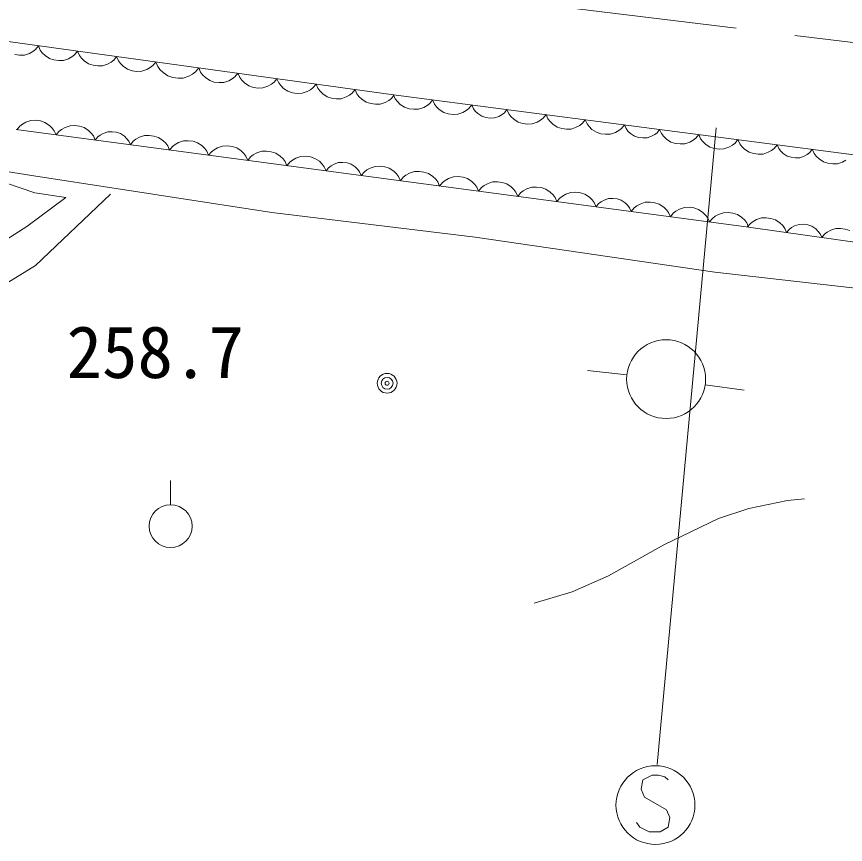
# Model space of a CAD drawing. Units: millimetres, scale not verified. Extents: x 40000 to 680000, y 20000 to 380000.
# Drawn here: x 178100 to 199088, y 260545 to 281499 of the extents above; entities that cross this region are included whole.
import ezdxf
from ezdxf.enums import TextEntityAlignment as Align

# ---------------------------------------------------------------- set-up
doc = ezdxf.new("R2010")
doc.units = ezdxf.units.MM
doc.header["$LTSCALE"] = 1000
doc.linetypes.add('CHAIN', pattern=[18.5, 12, -1.5, 3.5, -1.5])
for name, color, linetype, lineweight in [('S-BGD', 7, 'Continuous', 13), ('S-BGD-EXST', 7, 'Continuous', 13), ('S-BMK', 2, 'CHAIN', 13), ('S-STR-HTXT', 7, 'Continuous', 13)]:
    doc.layers.add(name, color=color, linetype=linetype, lineweight=lineweight)
doc.styles.add('ＭＳ ゴシック', font='')
doc.styles.get('ＭＳ ゴシック').set_extended_font_data('MS Gothic')

msp = doc.modelspace()

# ---------------------------------------------------------------- linework, layer by layer
at = {"layer": 'S-BGD'}
for p, q in [((173702, 281440), (187643, 279520)), ((178425, 280568), (178512, 280617)), ((178512, 280617), (178580, 280668)), ((178580, 280668), (178653, 280758)), ((178653, 280758), (178699, 280651)), ((178699, 280651), (178750, 280584)), ((179570, 280531), (179643, 280622)), ((179643, 280622), (179689, 280515)), ((178057, 280539), (178176, 280522)), ((178176, 280522), (178298, 280526)), ((178298, 280526), (178425, 280568)), ((178750, 280584), (178821, 280514)), ((178821, 280514), (178931, 280438)), ((178931, 280438), (179047, 280402)), ((179047, 280402), (179166, 280386)), ((179288, 280389), (179415, 280432)), ((179415, 280432), (179502, 280480)), ((179502, 280480), (179570, 280531)), ((179689, 280515), (179740, 280448)), ((179740, 280448), (179811, 280378)), ((180560, 280395), (180633, 280486)), ((180633, 280486), (180679, 280379)), ((179166, 280386), (179288, 280389)), ((179811, 280378), (179922, 280302)), ((179922, 280302), (180038, 280266)), ((180038, 280266), (180157, 280250)), ((180157, 280250), (180278, 280253)), ((180278, 280253), (180405, 280296)), ((180405, 280296), (180493, 280344)), ((180493, 280344), (180560, 280395)), ((180679, 280379), (180730, 280311)), ((180730, 280311), (180801, 280241)), ((180801, 280241), (180912, 280166)), ((181395, 280159), (181483, 280208)), ((181483, 280208), (181550, 280259)), ((181550, 280259), (181623, 280349)), ((181623, 280349), (181674, 280232)), ((181674, 280232), (181730, 280158)), ((182632, 280100), (182713, 280199)), ((182713, 280199), (182758, 280092)), ((180912, 280166), (181028, 280130)), ((181028, 280130), (181147, 280113)), ((181147, 280113), (181268, 280117)), ((181268, 280117), (181395, 280159)), ((181730, 280158), (181808, 280080)), ((181808, 280080), (181930, 279997)), ((181930, 279997), (182058, 279958)), ((182322, 279943), (182462, 279990)), ((182462, 279990), (182558, 280044)), ((182558, 280044), (182632, 280100)), ((182758, 280092), (182810, 280025)), ((182810, 280025), (182881, 279955)), ((183630, 279972), (183703, 280063)), ((183703, 280063), (183749, 279956)), ((182058, 279958), (182188, 279940)), ((182188, 279940), (182322, 279943)), ((182881, 279955), (182991, 279879)), ((182991, 279879), (183107, 279843)), ((183107, 279843), (183226, 279827)), ((183226, 279827), (183348, 279830)), ((183348, 279830), (183475, 279873)), ((183475, 279873), (183562, 279921)), ((183562, 279921), (183630, 279972)), ((183749, 279956), (183800, 279889)), ((183800, 279889), (183871, 279819)), ((183871, 279819), (183981, 279743)), ((184465, 279737), (184552, 279785)), ((184552, 279785), (184620, 279836)), ((184620, 279836), (184693, 279927)), ((184693, 279927), (184739, 279820)), ((184739, 279820), (184790, 279752)), ((185610, 279700), (185683, 279790)), ((185683, 279790), (185729, 279683)), ((183981, 279743), (184098, 279707)), ((184098, 279707), (184216, 279691)), ((184216, 279691), (184338, 279694)), ((184338, 279694), (184465, 279737)), ((184790, 279752), (184861, 279682)), ((184861, 279682), (184972, 279607)), ((184972, 279607), (185088, 279571)), ((185088, 279571), (185207, 279554)), ((185328, 279558), (185455, 279600)), ((185455, 279600), (185543, 279649)), ((185543, 279649), (185610, 279700)), ((185729, 279683), (185780, 279616)), ((185780, 279616), (185851, 279546)), ((186533, 279512), (186600, 279563)), ((186600, 279563), (186674, 279654)), ((186674, 279654), (186719, 279547)), ((185207, 279554), (185328, 279558)), ((185851, 279546), (185962, 279470)), ((185962, 279470), (186078, 279434)), ((186078, 279434), (186197, 279418)), ((186197, 279418), (186318, 279421)), ((186318, 279421), (186445, 279464)), ((186445, 279464), (186533, 279512)), ((186719, 279547), (186770, 279480)), ((186770, 279480), (186841, 279410)), ((186841, 279410), (186952, 279334)), ((187436, 279328), (187523, 279376)), ((187523, 279376), (187591, 279427)), ((187591, 279427), (187664, 279518)), ((187643, 279520), (202143, 277631)), ((187643, 279520), (187690, 279414)), ((187690, 279414), (187742, 279347)), ((188562, 279300), (188635, 279391)), ((188635, 279391), (188681, 279285)), ((186952, 279334), (187068, 279298)), ((187068, 279298), (187187, 279281)), ((187187, 279281), (187309, 279285)), ((187309, 279285), (187436, 279328)), ((187742, 279347), (187813, 279277)), ((187813, 279277), (187924, 279202)), ((187924, 279202), (188041, 279167)), ((188041, 279167), (188160, 279152)), ((188160, 279152), (188281, 279156)), ((188281, 279156), (188408, 279200)), ((188408, 279200), (188495, 279249)), ((188495, 279249), (188562, 279300)), ((188681, 279285), (188733, 279218)), ((188733, 279218), (188804, 279148)), ((188804, 279148), (188915, 279073)), ((189486, 279120), (189553, 279171)), ((189553, 279171), (189626, 279262)), ((189626, 279262), (189668, 279166)), ((189668, 279166), (189714, 279106)), ((190453, 279064), (190518, 279146)), ((190518, 279146), (190564, 279039)), ((188915, 279073), (189032, 279038)), ((189032, 279038), (189151, 279023)), ((189151, 279023), (189272, 279027)), ((189272, 279027), (189399, 279071)), ((189399, 279071), (189486, 279120)), ((189714, 279106), (189779, 279043)), ((189779, 279043), (189879, 278976)), ((189879, 278976), (189983, 278944)), ((189983, 278944), (190090, 278930)), ((190090, 278930), (190200, 278934)), ((190200, 278934), (190314, 278974)), ((190314, 278974), (190392, 279018)), ((190392, 279018), (190453, 279064)), ((190564, 279039), (190616, 278972)), ((190616, 278972), (190688, 278903)), ((191437, 278926), (191509, 279017)), ((191509, 279017), (191556, 278910)), ((178181, 278725), (178108, 278634)), ((178248, 278777), (178181, 278725)), ((178336, 278825), (178248, 278777)), ((178462, 278869), (178336, 278825)), ((178584, 278873), (178462, 278869)), ((178703, 278857), (178584, 278873)), ((178819, 278821), (178703, 278857)), ((178930, 278746), (178819, 278821)), ((179001, 278676), (178930, 278746)), ((179453, 278737), (179326, 278693)), ((179575, 278741), (179453, 278737)), ((179694, 278725), (179575, 278741)), ((179810, 278689), (179694, 278725)), ((190688, 278903), (190799, 278828)), ((190799, 278828), (190915, 278793)), ((190915, 278793), (191034, 278777)), ((191034, 278777), (191156, 278781)), ((191156, 278781), (191282, 278825)), ((191282, 278825), (191369, 278874)), ((191369, 278874), (191437, 278926)), ((191556, 278910), (191607, 278843)), ((191607, 278843), (191679, 278774)), ((191679, 278774), (191790, 278699)), ((192273, 278696), (192361, 278745)), ((192361, 278745), (192428, 278797)), ((192428, 278797), (192500, 278888)), ((192500, 278888), (192547, 278781)), ((192547, 278781), (192598, 278714)), ((193419, 278667), (193491, 278758)), ((193491, 278758), (193533, 278663)), ((196637, 276169), (178091, 278637)), ((179053, 278609), (179001, 278676)), ((179099, 278503), (179053, 278609)), ((179172, 278593), (179099, 278503)), ((179239, 278645), (179172, 278593)), ((179326, 278693), (179239, 278645)), ((179921, 278614), (179810, 278689)), ((179992, 278545), (179921, 278614)), ((180044, 278477), (179992, 278545)), ((180295, 278542), (180216, 278499)), ((180409, 278582), (180295, 278542)), ((180518, 278585), (180409, 278582)), ((180625, 278571), (180518, 278585)), ((180730, 278539), (180625, 278571)), ((180830, 278471), (180730, 278539)), ((191790, 278699), (191906, 278664)), ((191906, 278664), (192025, 278648)), ((192025, 278648), (192147, 278652)), ((192147, 278652), (192273, 278696)), ((192598, 278714), (192670, 278644)), ((192670, 278644), (192781, 278570)), ((192781, 278570), (192897, 278534)), ((192897, 278534), (193016, 278519)), ((193016, 278519), (193138, 278523)), ((193138, 278523), (193265, 278567)), ((193265, 278567), (193352, 278616)), ((193352, 278616), (193419, 278667)), ((193533, 278663), (193580, 278602)), ((193580, 278602), (193644, 278540)), ((193644, 278540), (193744, 278472)), ((194179, 278470), (194258, 278514)), ((194258, 278514), (194318, 278560)), ((194318, 278560), (194383, 278642)), ((194383, 278642), (194430, 278536)), ((194430, 278536), (194482, 278469)), ((195302, 278422), (195375, 278513)), ((195375, 278513), (195421, 278407)), ((180090, 278371), (180044, 278477)), ((180155, 278452), (180090, 278371)), ((180216, 278499), (180155, 278452)), ((180894, 278408), (180830, 278471)), ((180940, 278348), (180894, 278408)), ((180982, 278252), (180940, 278348)), ((181054, 278343), (180982, 278252)), ((181122, 278394), (181054, 278343)), ((181209, 278443), (181122, 278394)), ((181336, 278486), (181209, 278443)), ((181457, 278490), (181336, 278486)), ((181576, 278474), (181457, 278490)), ((181693, 278439), (181576, 278474)), ((181804, 278364), (181693, 278439)), ((181875, 278294), (181804, 278364)), ((182200, 278311), (182113, 278262)), ((182327, 278354), (182200, 278311)), ((182448, 278358), (182327, 278354)), ((182567, 278343), (182448, 278358)), ((182683, 278307), (182567, 278343)), ((182794, 278232), (182683, 278307)), ((193744, 278472), (193849, 278441)), ((193849, 278441), (193956, 278427)), ((193956, 278427), (194065, 278430)), ((194065, 278430), (194179, 278470)), ((194482, 278469), (194553, 278399)), ((194553, 278399), (194664, 278324)), ((194664, 278324), (194781, 278289)), ((195021, 278278), (195148, 278322)), ((195148, 278322), (195235, 278371)), ((195235, 278371), (195302, 278422)), ((195421, 278407), (195473, 278340)), ((195473, 278340), (195544, 278270)), ((196293, 278293), (196366, 278384)), ((196366, 278384), (196412, 278277)), ((181926, 278227), (181875, 278294)), ((181973, 278120), (181926, 278227)), ((182045, 278211), (181973, 278120)), ((182113, 278262), (182045, 278211)), ((182866, 278162), (182794, 278232)), ((182917, 278095), (182866, 278162)), ((182963, 277988), (182917, 278095)), ((183103, 278130), (183036, 278079)), ((183191, 278179), (183103, 278130)), ((183317, 278223), (183191, 278179)), ((183439, 278227), (183317, 278223)), ((183558, 278211), (183439, 278227)), ((183674, 278175), (183558, 278211)), ((183785, 278100), (183674, 278175)), ((183856, 278030), (183785, 278100)), ((184430, 278095), (184308, 278091)), ((184549, 278079), (184430, 278095)), ((194781, 278289), (194900, 278274)), ((194900, 278274), (195021, 278278)), ((195544, 278270), (195656, 278195)), ((195656, 278195), (195772, 278160)), ((195772, 278160), (195891, 278144)), ((195891, 278144), (196012, 278149)), ((196012, 278149), (196139, 278192)), ((196139, 278192), (196226, 278241)), ((196226, 278241), (196293, 278293)), ((196412, 278277), (196464, 278210)), ((196464, 278210), (196536, 278141)), ((196536, 278141), (196647, 278066)), ((197130, 278063), (197217, 278112)), ((197217, 278112), (197285, 278164)), ((197285, 278164), (197357, 278255)), ((197357, 278255), (197399, 278159)), ((197399, 278159), (197445, 278099)), ((197445, 278099), (197510, 278036)), ((198184, 278057), (198249, 278139)), ((198249, 278139), (198296, 278032)), ((175457, 277971), (178535, 277467)), ((183036, 278079), (182963, 277988)), ((183908, 277963), (183856, 278030)), ((183954, 277856), (183908, 277963)), ((184027, 277947), (183954, 277856)), ((184094, 277999), (184027, 277947)), ((184181, 278047), (184094, 277999)), ((184308, 278091), (184181, 278047)), ((184665, 278043), (184549, 278079)), ((184776, 277968), (184665, 278043)), ((184847, 277898), (184776, 277968)), ((184899, 277831), (184847, 277898)), ((185172, 277915), (185085, 277867)), ((185299, 277959), (185172, 277915)), ((185421, 277963), (185299, 277959)), ((185540, 277947), (185421, 277963)), ((185656, 277911), (185540, 277947)), ((185767, 277836), (185656, 277911)), ((196647, 278066), (196763, 278031)), ((196763, 278031), (196882, 278015)), ((196882, 278015), (197004, 278020)), ((197004, 278020), (197130, 278063)), ((197510, 278036), (197610, 277969)), ((197610, 277969), (197715, 277937)), ((197715, 277937), (197822, 277923)), ((197822, 277923), (197931, 277927)), ((197931, 277927), (198045, 277966)), ((198045, 277966), (198123, 278010)), ((198123, 278010), (198184, 278057)), ((198296, 278032), (198347, 277965)), ((198347, 277965), (198419, 277895)), ((198419, 277895), (198530, 277821)), ((184945, 277725), (184899, 277831)), ((185018, 277815), (184945, 277725)), ((185085, 277867), (185018, 277815)), ((185838, 277767), (185767, 277836)), ((185890, 277699), (185838, 277767)), ((185936, 277593), (185890, 277699)), ((186001, 277674), (185936, 277593)), ((186062, 277721), (186001, 277674)), ((186140, 277765), (186062, 277721)), ((186255, 277804), (186140, 277765)), ((186364, 277807), (186255, 277804)), ((186471, 277793), (186364, 277807)), ((186576, 277761), (186471, 277793)), ((186675, 277693), (186576, 277761)), ((186740, 277630), (186675, 277693)), ((187182, 277708), (187055, 277665)), ((187303, 277712), (187182, 277708)), ((187422, 277696), (187303, 277712)), ((187538, 277661), (187422, 277696)), ((198530, 277821), (198646, 277785)), ((198646, 277785), (198765, 277770)), ((198765, 277770), (198887, 277774)), ((198887, 277774), (199014, 277818)), ((199014, 277818), (199101, 277867)), ((178535, 277467), (184566, 276542)), ((186786, 277570), (186740, 277630)), ((186828, 277474), (186786, 277570)), ((186900, 277565), (186828, 277474)), ((186968, 277616), (186900, 277565)), ((187055, 277665), (186968, 277616)), ((187649, 277586), (187538, 277661)), ((187721, 277516), (187649, 277586)), ((187772, 277449), (187721, 277516)), ((187958, 277484), (187891, 277433)), ((188046, 277533), (187958, 277484)), ((188173, 277576), (188046, 277533)), ((188294, 277580), (188173, 277576)), ((188413, 277565), (188294, 277580)), ((188529, 277529), (188413, 277565)), ((188640, 277454), (188529, 277529)), ((187818, 277342), (187772, 277449)), ((187891, 277433), (187818, 277342)), ((188712, 277384), (188640, 277454)), ((188763, 277317), (188712, 277384)), ((188809, 277210), (188763, 277317)), ((188882, 277301), (188809, 277210)), ((188949, 277353), (188882, 277301)), ((189037, 277401), (188949, 277353)), ((189163, 277445), (189037, 277401)), ((189285, 277449), (189163, 277445)), ((189404, 277433), (189285, 277449)), ((189520, 277397), (189404, 277433)), ((189631, 277322), (189520, 277397)), ((189702, 277252), (189631, 277322)), ((190027, 277269), (189940, 277221)), ((190154, 277313), (190027, 277269)), ((190276, 277317), (190154, 277313)), ((190395, 277301), (190276, 277317)), ((190511, 277265), (190395, 277301)), ((190622, 277190), (190511, 277265)), ((189754, 277185), (189702, 277252)), ((189800, 277078), (189754, 277185)), ((189873, 277169), (189800, 277078)), ((189940, 277221), (189873, 277169)), ((190693, 277120), (190622, 277190)), ((190745, 277053), (190693, 277120)), ((190791, 276947), (190745, 277053)), ((190931, 277089), (190864, 277037)), ((191018, 277138), (190931, 277089)), ((191145, 277181), (191018, 277138)), ((191267, 277185), (191145, 277181)), ((191385, 277169), (191267, 277185)), ((191502, 277133), (191385, 277169)), ((191613, 277058), (191502, 277133)), ((191684, 276989), (191613, 277058)), ((192136, 277049), (192009, 277006)), ((192257, 277053), (192136, 277049)), ((192376, 277037), (192257, 277053)), ((178578, 275197), (180475, 277004)), ((190864, 277037), (190791, 276947)), ((191736, 276921), (191684, 276989)), ((191782, 276815), (191736, 276921)), ((191854, 276906), (191782, 276815)), ((191922, 276957), (191854, 276906)), ((192009, 277006), (191922, 276957)), ((192493, 277002), (192376, 277037)), ((192603, 276927), (192493, 277002)), ((192675, 276857), (192603, 276927)), ((192726, 276790), (192675, 276857)), ((192977, 276855), (192899, 276811)), ((193091, 276894), (192977, 276855)), ((193201, 276897), (193091, 276894)), ((193308, 276883), (193201, 276897)), ((193412, 276851), (193308, 276883)), ((193512, 276783), (193412, 276851)), ((192773, 276683), (192726, 276790)), ((192838, 276765), (192773, 276683)), ((192899, 276811), (192838, 276765)), ((193576, 276721), (193512, 276783)), ((193623, 276660), (193576, 276721)), ((193664, 276564), (193623, 276660)), ((193737, 276655), (193664, 276564)), ((193804, 276706), (193737, 276655)), ((193892, 276755), (193804, 276706)), ((194018, 276799), (193892, 276755)), ((194140, 276802), (194018, 276799)), ((194259, 276787), (194140, 276802)), ((194375, 276751), (194259, 276787)), ((194486, 276676), (194375, 276751)), ((194557, 276606), (194486, 276676)), ((194882, 276623), (194795, 276575)), ((195009, 276667), (194882, 276623)), ((195131, 276671), (195009, 276667)), ((195250, 276655), (195131, 276671)), ((195366, 276619), (195250, 276655)), ((184566, 276542), (189711, 275912)), ((194609, 276539), (194557, 276606)), ((194655, 276432), (194609, 276539)), ((194728, 276523), (194655, 276432)), ((194795, 276575), (194728, 276523)), ((195477, 276544), (195366, 276619)), ((195548, 276474), (195477, 276544)), ((195600, 276407), (195548, 276474)), ((195786, 276443), (195719, 276391)), ((195873, 276491), (195786, 276443)), ((196000, 276535), (195873, 276491)), ((196122, 276539), (196000, 276535)), ((196240, 276523), (196122, 276539)), ((196357, 276487), (196240, 276523)), ((196468, 276412), (196357, 276487)), ((195646, 276301), (195600, 276407)), ((195719, 276391), (195646, 276301)), ((196539, 276342), (196468, 276412)), ((196591, 276275), (196539, 276342)), ((196637, 276169), (196591, 276275)), ((196680, 276263), (196607, 276173)), ((196748, 276314), (196680, 276263)), ((196836, 276362), (196748, 276314)), ((196963, 276404), (196836, 276362)), ((197084, 276407), (196963, 276404)), ((197203, 276390), (197084, 276407)), ((197319, 276353), (197203, 276390)), ((197429, 276277), (197319, 276353)), ((197500, 276207), (197429, 276277)), ((197551, 276139), (197500, 276207)), ((197917, 276240), (197802, 276202)), ((198026, 276243), (197917, 276240)), ((198133, 276227), (198026, 276243)), ((198237, 276194), (198133, 276227)), ((204127, 275102), (196637, 276169)), ((197596, 276032), (197551, 276139)), ((197662, 276113), (197596, 276032)), ((197723, 276159), (197662, 276113)), ((197802, 276202), (197723, 276159)), ((198337, 276126), (198237, 276194)), ((198400, 276063), (198337, 276126)), ((198446, 276002), (198400, 276063)), ((198487, 275905), (198446, 276002)), ((198560, 275995), (198487, 275905)), ((198628, 276046), (198560, 275995)), ((198716, 276094), (198628, 276046)), ((198843, 276136), (198716, 276094)), ((198965, 276139), (198843, 276136)), ((199083, 276122), (198965, 276139)), ((199199, 276086), (199083, 276122)), ((189711, 275912), (195784, 275029)), ((176722, 274062), (178578, 275197)), ((195784, 275029), (201351, 274399)), ((193553, 272432), (192560, 272542)), ((195537, 272181), (196526, 272040)), ((182001, 269144), (182001, 269754))]:
    msp.add_line(p, q, dxfattribs=at)
for points in [[(177204, 275451), (178358, 276182), (179345, 276920), (178566, 277038), (177820, 277295)], [(191210, 266648), (192167, 266940), (193092, 267347), (194487, 268132), (195875, 268792), (196639, 269045), (197619, 269247), (198052, 269295)]]:
    msp.add_lwpolyline(points, dxfattribs=at)
for centre, major_axis in [((194547, 272322), (1000, 0)), ((187483, 272217), (250, 0)), ((187483, 272217), (150, 0)), ((187483, 272217), (50, 0)), ((182001, 268602), (544, 0))]:
    msp.add_ellipse(centre, major_axis=major_axis, ratio=0.996598, dxfattribs=at)
at = {"layer": 'S-BGD-EXST'}
for p, q in [((194317, 262568), (195813, 278681)), ((193958, 262179), (193918, 261940)), ((194198, 262298), (193958, 262179)), ((194358, 262298), (194198, 262298)), ((194518, 262258), (194358, 262298)), ((194598, 262179), (194518, 262258)), ((193918, 261940), (193998, 261740)), ((193998, 261740), (194558, 261422)), ((194558, 261422), (194638, 261222)), ((193878, 260983), (193798, 261103)), ((194638, 261222), (194598, 260983)), ((194118, 260864), (193878, 260983)), ((194598, 260983), (194398, 260864)), ((194398, 260864), (194118, 260864))]:
    msp.add_line(p, q, dxfattribs=at)
msp.add_ellipse((194278, 261541), major_axis=(1000, 0), ratio=0.996598, dxfattribs=at)
at = {"layer": 'S-BMK'}
msp.add_line((269769, 272198), (172520, 284122), dxfattribs=at)

# ---------------------------------------------------------------- texts
at = {"layer": 'S-STR-HTXT', "style": 'ＭＳ ゴシック'}
msp.add_text('258.7', height=1320, dxfattribs=at).set_placement((179365, 271954), align=Align.BOTTOM_LEFT)

doc.saveas('drawing.dxf')
